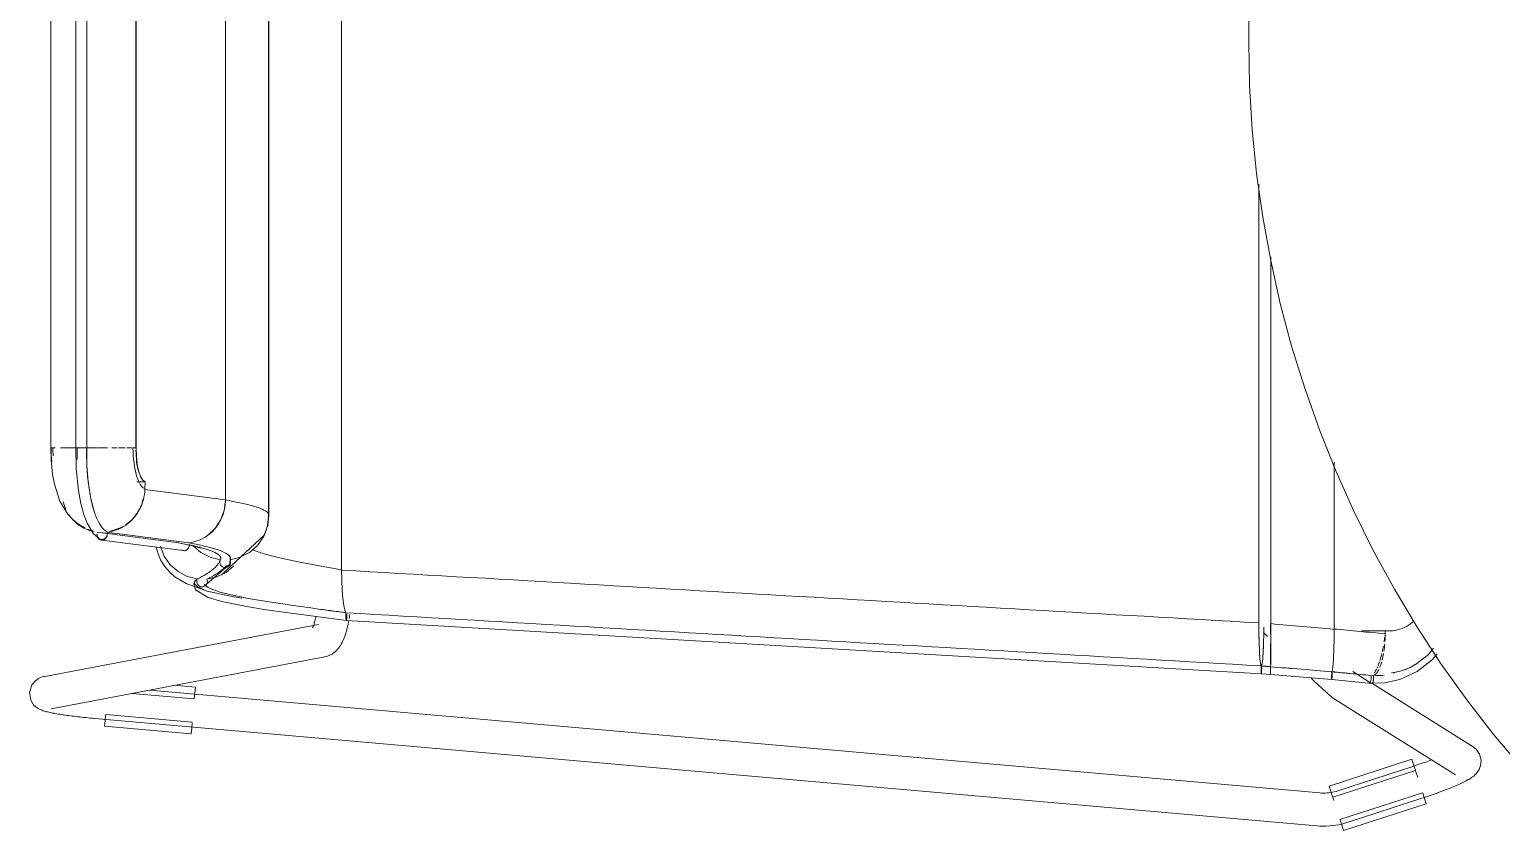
# Model space of a CAD drawing. Header units: millimetres. Extents: x 155927 to 317870, y -36033 to 97293.
# Drawn here: x 166205 to 166739, y 12020 to 12310 of the extents above; entities that cross this region are included whole.
import ezdxf

# ---------------------------------------------------------------- set-up
doc = ezdxf.new("R2010")
doc.units = ezdxf.units.MM
doc.header["$MEASUREMENT"] = 0
doc.layers.add('I-FURN', color=8, linetype='CONTINUOUS', lineweight=9)

msp = doc.modelspace()

# ---------------------------------------------------------------- linework, layer by layer
at = {"layer": 'I-FURN'}
for p, q in [((166318.32, 12497.7), (166318.32, 12114.3)), ((166318.32, 12114.3), (166318.32, 12497.7)), ((166291.82, 12478.39), (166291.82, 12133.6)), ((166291.82, 12133.6), (166291.82, 12478.39)), ((166276.22, 12472.35), (166276.22, 12139.64)), ((166276.22, 12139.64), (166276.22, 12472.35)), ((166212.86, 12453.42), (166212.86, 12158.57)), ((166221.89, 12453.42), (166221.89, 12158.57)), ((166225.86, 12158.57), (166225.86, 12453.42)), ((166243.7, 12453.42), (166243.7, 12158.57)), ((166243.76, 12158.57), (166243.76, 12453.42)), ((166291.97, 12134.14), (166291.97, 12438.94)), ((166647.45, 12314.63), (166647.36, 12306)), ((166647.36, 12306), (166647.68, 12290)), ((166647.68, 12290), (166648.64, 12274.03)), ((166648.64, 12274.03), (166650.24, 12258.11)), ((166650.24, 12258.11), (166652.47, 12242.27)), ((166651.06, 12254.14), (166651.06, 12095.04)), ((166651.06, 12095.04), (166651.06, 12254.14)), ((166652.47, 12242.27), (166655.33, 12226.53)), ((166655.33, 12226.53), (166658.82, 12210.91)), ((166655.37, 12227.78), (166655.37, 12094.78)), ((166655.37, 12094.78), (166655.37, 12227.78)), ((166658.82, 12210.91), (166662.94, 12195.45)), ((166662.94, 12195.45), (166667.67, 12180.17)), ((166667.67, 12180.17), (166673, 12165.09)), ((166673, 12165.09), (166678.94, 12150.23)), ((166212.86, 12158.57), (166213.03, 12158.57)), ((166212.94, 12154.05), (166212.86, 12158.57)), ((166214.35, 12158.57), (166212.87, 12158.57)), ((166213.46, 12148.84), (166212.94, 12154.05)), ((166218.95, 12158.57), (166216.38, 12158.57)), ((166219.11, 12158.57), (166222.14, 12158.57)), ((166222.14, 12158.57), (166219.12, 12158.57)), ((166225.85, 12158.57), (166221.89, 12158.57)), ((166222.04, 12151.01), (166221.89, 12158.57)), ((166221.89, 12158.57), (166221.96, 12158.57)), ((166221.96, 12158.57), (166222.16, 12158.57)), ((166222.16, 12158.57), (166222.46, 12158.57)), ((166222.46, 12158.57), (166222.85, 12158.57)), ((166222.85, 12158.57), (166223.31, 12158.57)), ((166223.31, 12158.57), (166223.8, 12158.57)), ((166223.8, 12158.57), (166224.3, 12158.57)), ((166224.3, 12158.57), (166224.77, 12158.57)), ((166224.77, 12158.57), (166225.19, 12158.57)), ((166225.19, 12158.57), (166225.52, 12158.57)), ((166225.52, 12158.57), (166225.74, 12158.57)), ((166225.74, 12158.57), (166225.85, 12158.57)), ((166225.83, 12158.57), (166229.64, 12158.57)), ((166229.64, 12158.57), (166225.83, 12158.57)), ((166225.85, 12158.57), (166225.94, 12152.16)), ((166233.39, 12158.57), (166229.83, 12158.57)), ((166236.86, 12158.57), (166235.02, 12158.57)), ((166239.84, 12158.57), (166237.38, 12158.57)), ((166242.17, 12158.57), (166240.43, 12158.57)), ((166243.86, 12155.53), (166243.76, 12158.57)), ((166244.18, 12152.68), (166243.86, 12155.53)), ((166214.11, 12145.35), (166213.46, 12148.84)), ((166222.84, 12143.12), (166222.04, 12151.01)), ((166225.94, 12152.16), (166226.42, 12146.17)), ((166244.69, 12150.19), (166244.18, 12152.68)), ((166245.36, 12148.21), (166244.69, 12150.19)), ((166678.34, 12092.84), (166678.34, 12153.32)), ((166678.34, 12153.32), (166678.34, 12092.84)), ((166678.94, 12150.23), (166685.46, 12135.62)), ((166216.13, 12139.19), (166214.11, 12145.35)), ((166226.42, 12146.17), (166227.25, 12140.74)), ((166244.01, 12146.22), (166247.01, 12146.22)), ((166246.15, 12146.85), (166245.36, 12148.21)), ((166247.01, 12146.22), (166246.15, 12146.85)), ((166246.95, 12143.5), (166247.01, 12146.22)), ((166276.22, 12139.64), (166246.95, 12143.5)), ((166219, 12134.48), (166216.13, 12139.19)), ((166223.71, 12138.41), (166222.84, 12143.12)), ((166224.79, 12134.36), (166223.71, 12138.41)), ((166227.25, 12140.74), (166228.05, 12137.24)), ((166275.75, 12135.87), (166276.22, 12139.64)), ((166220.83, 12132.5), (166219, 12134.48)), ((166225.98, 12131.2), (166224.79, 12134.36)), ((166228.05, 12137.24), (166228.93, 12134.41)), ((166228.93, 12134.41), (166229.12, 12133.9)), ((166274.43, 12132.32), (166275.75, 12135.87)), ((166291.82, 12133.6), (166291.34, 12129.81)), ((166291.35, 12129.81), (166291.82, 12133.6)), ((166291.53, 12130.39), (166291.97, 12134.14)), ((166685.46, 12135.62), (166692.56, 12121.28)), ((166222.9, 12130.83), (166220.83, 12132.5)), ((166225.17, 12129.5), (166222.9, 12130.83)), ((166228.28, 12127.37), (166225.98, 12131.2)), ((166230.66, 12125.47), (166228.28, 12127.37)), ((166259.3, 12124.11), (166229.6, 12127.96)), ((166235.57, 12127.19), (166230.8, 12127.8)), ((166262.85, 12124.09), (166233.15, 12127.94)), ((166269.61, 12126.72), (166272.35, 12129.21)), ((166272.35, 12129.21), (166274.43, 12132.32)), ((166289.81, 12125.93), (166291.53, 12130.39)), ((166291.34, 12129.81), (166289.98, 12126.25)), ((166289.98, 12126.24), (166291.35, 12129.81)), ((166290.4, 12127.03), (166291.11, 12128.95)), ((166260.94, 12121.26), (166231.16, 12125.12)), ((166251.09, 12122.58), (166251.75, 12120.07)), ((166252.6, 12122.72), (166254, 12119.2)), ((166264.81, 12122.86), (166258.52, 12124.24)), ((166262.47, 12121.8), (166262.77, 12122.18)), ((166262.77, 12122.18), (166262.96, 12122.63)), ((166262.96, 12122.63), (166263.04, 12123.12)), ((166263.04, 12123.12), (166263, 12123.62)), ((166264.34, 12123.11), (166267.21, 12120.6)), ((166267.24, 12122.11), (166264.81, 12122.86)), ((166274.71, 12112.43), (166290.4, 12127.03)), ((166287.81, 12123.11), (166284.93, 12120.6)), ((166284.94, 12120.6), (166287.81, 12123.11)), ((166289.98, 12126.25), (166287.81, 12123.11)), ((166287.81, 12123.11), (166289.98, 12126.24)), ((166251.75, 12120.07), (166252.78, 12117.7)), ((166252.78, 12117.7), (166254.15, 12115.5)), ((166254, 12119.2), (166256.18, 12116.12)), ((166260.26, 12121.5), (166260.7, 12121.31)), ((166260.7, 12121.31), (166261.17, 12121.25)), ((166261.17, 12121.25), (166261.64, 12121.32)), ((166261.64, 12121.32), (166262.08, 12121.5)), ((166262.08, 12121.5), (166262.47, 12121.8)), ((166267.21, 12120.6), (166270.61, 12118.84)), ((166270.61, 12118.84), (166274.32, 12117.95)), ((166274.04, 12117.27), (166274.22, 12117.71)), ((166274.16, 12117.48), (166274.12, 12116.98)), ((166274.12, 12116.98), (166274.21, 12116.49)), ((166274.13, 12116.99), (166274.16, 12117.48)), ((166274.21, 12116.5), (166274.13, 12116.99)), ((166274.16, 12117.48), (166274.33, 12117.95)), ((166274.32, 12117.95), (166274.16, 12117.48)), ((166277.8, 12116.14), (166277.85, 12119.02)), ((166277.83, 12117.95), (166281.54, 12118.84)), ((166277.83, 12117.95), (166277.99, 12117.48)), ((166277.99, 12117.48), (166277.83, 12117.95)), ((166278.03, 12116.99), (166277.95, 12116.5)), ((166277.95, 12116.49), (166278.03, 12116.98)), ((166277.99, 12117.48), (166278.03, 12116.99)), ((166278.03, 12116.98), (166277.99, 12117.48)), ((166284.93, 12120.6), (166281.54, 12118.85)), ((166281.54, 12118.84), (166284.94, 12120.6)), ((166692.56, 12121.28), (166700.23, 12107.24)), ((166254.15, 12115.5), (166255.84, 12113.53)), ((166255.84, 12113.53), (166257.8, 12111.79)), ((166256.18, 12116.12), (166259, 12113.64)), ((166257.8, 12111.79), (166261.91, 12109.29)), ((166259, 12113.64), (166262.32, 12111.9)), ((166262.32, 12111.9), (166265.95, 12110.99)), ((166268.51, 12108.32), (166277.93, 12116.44)), ((166273.05, 12111.73), (166269.44, 12110.94)), ((166269.44, 12110.94), (166273.06, 12111.73)), ((166276.38, 12113.38), (166273.05, 12111.73)), ((166273.06, 12111.73), (166276.38, 12113.37)), ((166274.41, 12116.05), (166274.21, 12116.5)), ((166274.21, 12116.49), (166274.41, 12116.04)), ((166274.72, 12115.66), (166274.41, 12116.05)), ((166274.41, 12116.04), (166274.72, 12115.66)), ((166275.13, 12115.37), (166274.72, 12115.66)), ((166274.72, 12115.66), (166275.12, 12115.36)), ((166275.12, 12115.36), (166275.59, 12115.18)), ((166275.59, 12115.18), (166275.13, 12115.37)), ((166276.08, 12115.11), (166275.59, 12115.18)), ((166275.59, 12115.18), (166276.08, 12115.11)), ((166276.57, 12115.18), (166276.08, 12115.11)), ((166276.08, 12115.11), (166276.57, 12115.18)), ((166279.22, 12115.77), (166276.38, 12113.38)), ((166276.38, 12113.37), (166279.21, 12115.77)), ((166277.03, 12115.37), (166276.57, 12115.18)), ((166276.57, 12115.18), (166277.03, 12115.36)), ((166277.43, 12115.66), (166277.03, 12115.37)), ((166277.03, 12115.36), (166277.43, 12115.66)), ((166277.74, 12116.05), (166277.43, 12115.66)), ((166277.43, 12115.66), (166277.75, 12116.04)), ((166277.95, 12116.5), (166277.74, 12116.05)), ((166277.75, 12116.04), (166277.95, 12116.49)), ((166318.32, 12114.3), (166318.38, 12110.53)), ((166318.38, 12110.53), (166318.32, 12114.22)), ((166261.91, 12109.29), (166269.54, 12106.61)), ((166264.74, 12109.17), (166265.03, 12110.09)), ((166265.27, 12106.99), (166264.74, 12109.17)), ((166269.9, 12104.22), (166265.27, 12106.99)), ((166265.75, 12110.03), (166265.79, 12110.52)), ((166265.79, 12110.52), (166265.75, 12110.02)), ((166265.82, 12109.53), (166265.75, 12110.03)), ((166265.75, 12110.02), (166265.82, 12109.53)), ((166265.79, 12110.52), (166265.96, 12110.99)), ((166265.95, 12110.99), (166265.79, 12110.52)), ((166266.02, 12109.08), (166265.82, 12109.53)), ((166265.82, 12109.53), (166266.02, 12109.07)), ((166266.33, 12108.69), (166266.02, 12109.08)), ((166266.02, 12109.07), (166266.32, 12108.69)), ((166266.32, 12108.69), (166266.72, 12108.39)), ((166266.72, 12108.39), (166266.33, 12108.69)), ((166267.17, 12108.19), (166266.72, 12108.39)), ((166266.72, 12108.39), (166267.17, 12108.19)), ((166267.66, 12108.12), (166267.17, 12108.19)), ((166267.17, 12108.19), (166267.66, 12108.12)), ((166268.14, 12108.18), (166267.66, 12108.12)), ((166267.66, 12108.12), (166268.14, 12108.18)), ((166268.6, 12108.36), (166268.14, 12108.18)), ((166268.14, 12108.18), (166268.6, 12108.36)), ((166268.78, 12108.47), (166268.57, 12108.34)), ((166269, 12108.65), (166268.6, 12108.36)), ((166268.6, 12108.36), (166269.01, 12108.65)), ((166269.32, 12109.03), (166269, 12108.65)), ((166269.01, 12108.65), (166269.32, 12109.03)), ((166269.53, 12109.48), (166269.32, 12109.03)), ((166269.32, 12109.03), (166269.53, 12109.48)), ((166269.44, 12110.94), (166269.59, 12110.47)), ((166269.59, 12110.47), (166269.44, 12110.94)), ((166269.62, 12109.97), (166269.53, 12109.48)), ((166269.53, 12109.48), (166269.62, 12109.97)), ((166269.54, 12106.61), (166278.06, 12104.72)), ((166269.59, 12110.47), (166269.62, 12109.97)), ((166269.62, 12109.97), (166269.59, 12110.47)), ((166318.38, 12110.53), (166318.53, 12106.99)), ((166318.53, 12106.99), (166318.38, 12110.46)), ((166318.53, 12106.99), (166318.77, 12103.89)), ((166318.77, 12103.89), (166318.54, 12106.94)), ((166700.23, 12107.24), (166708.46, 12093.52)), ((166274.9, 12102.81), (166269.9, 12104.22)), ((166283.92, 12101.01), (166274.9, 12102.81)), ((166278.06, 12104.72), (166282.13, 12103.99)), ((166290.24, 12099.97), (166283.92, 12101.01)), ((166318.77, 12103.89), (166319.08, 12101.4)), ((166319.09, 12101.39), (166318.78, 12103.86)), ((166319.08, 12101.4), (166319.45, 12099.65)), ((166319.45, 12099.65), (166319.09, 12101.39)), ((166298.25, 12098.79), (166290.24, 12099.97)), ((166308.18, 12097.44), (166298.25, 12098.79)), ((166320.04, 12095.88), (166308.18, 12097.44)), ((166308.41, 12094.93), (166308.52, 12095.3)), ((166308.52, 12095.3), (166308.62, 12095.69)), ((166308.62, 12095.69), (166308.73, 12096.11)), ((166308.73, 12096.11), (166308.83, 12096.56)), ((166308.83, 12096.56), (166308.93, 12097.03)), ((166308.93, 12097.03), (166309.03, 12097.52)), ((166319.85, 12098.74), (166319.45, 12099.65)), ((166319.45, 12099.65), (166319.85, 12098.75)), ((166319.85, 12098.75), (166319.83, 12098.28)), ((166319.83, 12098.27), (166319.85, 12098.74)), ((166319.83, 12098.28), (166319.83, 12097.78)), ((166319.83, 12097.78), (166319.83, 12098.27)), ((166319.83, 12097.78), (166319.84, 12097.29)), ((166319.84, 12097.28), (166319.83, 12097.78)), ((166319.84, 12097.29), (166319.86, 12096.83)), ((166319.86, 12096.83), (166319.84, 12097.28)), ((166319.86, 12096.83), (166319.89, 12096.44)), ((166319.89, 12096.44), (166319.86, 12096.83)), ((166319.89, 12096.44), (166319.94, 12096.15)), ((166319.94, 12096.14), (166319.89, 12096.44)), ((166319.94, 12096.15), (166319.99, 12095.95)), ((166319.99, 12095.95), (166319.94, 12096.14)), ((166319.99, 12095.95), (166320.04, 12095.88)), ((166320.04, 12095.88), (166319.99, 12095.95)), ((166320.04, 12095.88), (166320.09, 12095.94)), ((166320.09, 12095.94), (166320.04, 12095.88)), ((166320.04, 12095.88), (166651.95, 12076.59)), ((166320.09, 12095.94), (166320.14, 12096.13)), ((166320.14, 12096.12), (166320.09, 12095.94)), ((166320.14, 12096.13), (166320.19, 12096.42)), ((166320.19, 12096.41), (166320.14, 12096.12)), ((166320.19, 12096.42), (166320.22, 12096.8)), ((166320.22, 12096.79), (166320.19, 12096.41)), ((166320.22, 12096.8), (166320.24, 12097.25)), ((166320.25, 12097.24), (166320.22, 12096.79)), ((166320.24, 12097.25), (166320.25, 12097.74)), ((166320.25, 12097.74), (166320.25, 12098.24)), ((166320.25, 12098.24), (166320.25, 12097.74)), ((166320.25, 12097.74), (166320.25, 12097.24)), ((166320.69, 12094.61), (166320.82, 12095.29)), ((166320.82, 12095.29), (166320.95, 12095.98)), ((166321.06, 12096.69), (166321.17, 12097.4)), ((166321.17, 12097.4), (166321.27, 12098.13)), ((166309.96, 12094.48), (166210.67, 12075.66)), ((166307.73, 12093.26), (166307.75, 12093.28)), ((166307.75, 12093.28), (166307.79, 12093.36)), ((166307.79, 12093.36), (166307.84, 12093.44)), ((166307.84, 12093.44), (166307.91, 12093.6)), ((166307.91, 12093.6), (166308, 12093.79)), ((166308, 12093.79), (166308.09, 12094.02)), ((166308.09, 12094.02), (166308.19, 12094.29)), ((166308.19, 12094.29), (166308.3, 12094.59)), ((166308.3, 12094.59), (166308.41, 12094.93)), ((166319.26, 12089.62), (166319.48, 12090.2)), ((166319.48, 12090.2), (166319.68, 12090.79)), ((166319.68, 12090.79), (166319.88, 12091.4)), ((166319.88, 12091.4), (166320.06, 12092.01)), ((166320.06, 12092.01), (166320.23, 12092.64)), ((166320.23, 12092.64), (166320.39, 12093.29)), ((166320.39, 12093.29), (166320.55, 12093.94)), ((166320.55, 12093.94), (166320.69, 12094.61)), ((166651.06, 12095.04), (166651.08, 12091.26)), ((166651.08, 12091.26), (166651.16, 12087.7)), ((166652.7, 12091.56), (166654.23, 12090.08)), ((166652.74, 12087.7), (166652.82, 12091.25)), ((166652.82, 12091.25), (166652.84, 12093.51)), ((166655.25, 12090.99), (166655.24, 12094.77)), ((166655.24, 12094.77), (166655.25, 12090.99)), ((166655.37, 12090.99), (166655.36, 12087.43)), ((166655.36, 12087.42), (166655.37, 12090.99)), ((166655.37, 12094.78), (166655.37, 12090.99)), ((166655.37, 12090.99), (166655.37, 12094.78)), ((166678.31, 12089.08), (166678.34, 12092.84)), ((166678.34, 12092.72), (166678.31, 12089.07)), ((166688.38, 12092.13), (166698.13, 12092.13)), ((166696.89, 12092.19), (166696.89, 12091.14)), ((166708.46, 12093.52), (166717.23, 12080.14)), ((166315.55, 12084.23), (166316.15, 12084.74)), ((166316.15, 12084.74), (166316.67, 12085.26)), ((166316.67, 12085.26), (166317.12, 12085.79)), ((166317.12, 12085.79), (166317.52, 12086.32)), ((166317.52, 12086.32), (166317.88, 12086.86)), ((166317.88, 12086.86), (166318.21, 12087.4)), ((166318.21, 12087.4), (166318.5, 12087.93)), ((166318.5, 12087.93), (166318.77, 12088.49)), ((166318.77, 12088.49), (166319.02, 12089.05)), ((166319.02, 12089.05), (166319.26, 12089.62)), ((166651.16, 12087.7), (166651.28, 12084.57)), ((166651.28, 12084.57), (166651.45, 12082.06)), ((166652.45, 12082.09), (166652.61, 12084.58)), ((166652.61, 12084.58), (166652.74, 12087.7)), ((166655.26, 12084.31), (166655.25, 12087.43)), ((166655.25, 12087.43), (166655.26, 12084.31)), ((166655.36, 12087.42), (166655.36, 12084.3)), ((166655.36, 12084.29), (166655.36, 12087.42)), ((166678.24, 12085.48), (166678.12, 12082.44)), ((166678.13, 12082.44), (166678.24, 12085.54)), ((166678.31, 12088.98), (166678.24, 12085.54)), ((166678.24, 12085.54), (166678.31, 12088.98)), ((166714.39, 12085.85), (166712.4, 12083.46)), ((166212.9, 12063.87), (166312.19, 12082.69)), ((166312.19, 12082.69), (166313.18, 12082.95)), ((166313.18, 12082.95), (166314.08, 12083.31)), ((166314.08, 12083.31), (166314.87, 12083.75)), ((166314.87, 12083.75), (166315.55, 12084.23)), ((166651.45, 12082.06), (166651.64, 12080.31)), ((166651.64, 12080.31), (166651.85, 12079.43)), ((166651.85, 12079.43), (166651.84, 12078.96)), ((166652.05, 12079.43), (166652.26, 12080.33)), ((166652.06, 12078.96), (166652.05, 12079.43)), ((166652.26, 12080.33), (166652.45, 12082.09)), ((166655.27, 12081.81), (166655.26, 12084.31)), ((166655.26, 12084.31), (166655.27, 12081.81)), ((166655.29, 12080.06), (166655.27, 12081.81)), ((166655.27, 12081.81), (166655.29, 12080.06)), ((166655.33, 12080.04), (166655.32, 12079.16)), ((166655.32, 12079.15), (166655.33, 12080.04)), ((166655.34, 12081.79), (166655.33, 12080.04)), ((166655.33, 12080.04), (166655.34, 12081.79)), ((166655.36, 12084.29), (166655.34, 12081.79)), ((166655.34, 12081.79), (166655.36, 12084.29)), ((166677.8, 12078.23), (166677.97, 12079.97)), ((166677.97, 12079.95), (166677.8, 12078.23)), ((166677.97, 12079.97), (166678.13, 12082.44)), ((166678.12, 12082.4), (166677.97, 12079.96)), ((166707.82, 12079.97), (166704.13, 12078.06)), ((166712.4, 12083.46), (166707.82, 12079.97)), ((166714.06, 12081.73), (166708.53, 12077.39)), ((166715.74, 12083.83), (166714.06, 12081.73)), ((166717.23, 12080.14), (166726.52, 12067.12)), ((166205.91, 12072.53), (166207.23, 12074.1)), ((166207.23, 12074.1), (166208.31, 12074.85)), ((166208.31, 12074.85), (166209.12, 12075.23)), ((166209.12, 12075.23), (166209.74, 12075.44)), ((166209.74, 12075.44), (166210.25, 12075.58)), ((166210.25, 12075.58), (166210.67, 12075.66)), ((166651.84, 12078.96), (166651.84, 12078.46)), ((166651.84, 12078.46), (166651.84, 12077.97)), ((166651.84, 12077.97), (166651.86, 12077.52)), ((166651.86, 12077.52), (166651.87, 12077.14)), ((166651.87, 12077.14), (166651.9, 12076.84)), ((166651.9, 12076.84), (166651.92, 12076.66)), ((166651.92, 12076.66), (166651.95, 12076.59)), ((166651.95, 12076.59), (166651.98, 12076.66)), ((166655.31, 12076.32), (166651.95, 12076.59)), ((166651.98, 12076.66), (166652, 12076.85)), ((166652, 12076.85), (166652.03, 12077.14)), ((166652.03, 12077.14), (166652.04, 12077.53)), ((166652.04, 12077.53), (166652.06, 12077.98)), ((166652.06, 12078.47), (166652.06, 12078.96)), ((166652.06, 12077.98), (166652.06, 12078.47)), ((166655.3, 12078.69), (166655.3, 12079.16)), ((166655.3, 12079.16), (166655.3, 12078.69)), ((166655.3, 12078.2), (166655.3, 12078.69)), ((166655.3, 12078.69), (166655.3, 12078.19)), ((166655.3, 12077.71), (166655.3, 12078.2)), ((166655.3, 12078.19), (166655.3, 12077.7)), ((166655.3, 12077.25), (166655.3, 12077.71)), ((166655.3, 12077.7), (166655.3, 12077.25)), ((166655.3, 12076.87), (166655.3, 12077.25)), ((166655.3, 12077.25), (166655.3, 12076.87)), ((166655.32, 12077.25), (166655.31, 12076.87)), ((166655.31, 12076.86), (166655.32, 12077.24)), ((166655.31, 12076.87), (166655.31, 12076.57)), ((166655.31, 12076.57), (166655.31, 12076.86)), ((166655.31, 12076.39), (166655.31, 12076.32)), ((166655.31, 12076.32), (166655.31, 12076.39)), ((166655.31, 12076.38), (166655.31, 12076.32)), ((166655.31, 12076.32), (166655.31, 12076.38)), ((166655.31, 12076.32), (166677.51, 12074.49)), ((166655.32, 12079.16), (166655.32, 12078.69)), ((166655.32, 12078.68), (166655.32, 12079.15)), ((166655.32, 12078.69), (166655.32, 12078.19)), ((166655.32, 12078.19), (166655.32, 12078.68)), ((166655.32, 12078.19), (166655.32, 12077.7)), ((166655.32, 12077.7), (166655.32, 12078.19)), ((166655.32, 12077.7), (166655.32, 12077.25)), ((166655.32, 12077.24), (166655.32, 12077.7)), ((166670.47, 12074.52), (166670, 12074.96)), ((166670.93, 12074.09), (166670.47, 12074.52)), ((166671.39, 12073.66), (166670.93, 12074.09)), ((166677.42, 12077.33), (166677.41, 12076.85)), ((166677.41, 12076.86), (166677.42, 12077.33)), ((166677.41, 12076.36), (166677.41, 12075.86)), ((166677.41, 12075.87), (166677.41, 12076.36)), ((166677.42, 12075.42), (166677.41, 12075.87)), ((166677.41, 12075.86), (166677.42, 12075.41)), ((166677.44, 12075.04), (166677.42, 12075.42)), ((166677.42, 12075.41), (166677.44, 12075.03)), ((166677.46, 12074.74), (166677.44, 12075.04)), ((166677.44, 12075.03), (166677.46, 12074.74)), ((166677.46, 12074.74), (166677.48, 12074.55)), ((166677.48, 12074.56), (166677.46, 12074.74)), ((166677.51, 12074.49), (166677.48, 12074.56)), ((166677.48, 12074.55), (166677.51, 12074.49)), ((166677.54, 12074.56), (166677.51, 12074.49)), ((166677.51, 12074.49), (166677.54, 12074.56)), ((166677.51, 12074.49), (166692, 12073.07)), ((166677.54, 12074.56), (166677.56, 12074.75)), ((166677.58, 12075.05), (166677.56, 12074.75)), ((166677.56, 12074.75), (166677.58, 12075.04)), ((166677.58, 12075.04), (166677.6, 12075.43)), ((166677.6, 12075.43), (166677.58, 12075.05)), ((166677.79, 12078.23), (166677.6, 12077.34)), ((166677.6, 12077.34), (166677.8, 12078.23)), ((166677.61, 12076.87), (166677.6, 12077.34)), ((166677.6, 12077.34), (166677.61, 12076.87)), ((166677.6, 12075.43), (166677.61, 12075.88)), ((166677.61, 12075.88), (166677.6, 12075.43)), ((166677.61, 12076.37), (166677.61, 12076.87)), ((166677.61, 12076.87), (166677.61, 12076.37)), ((166677.61, 12075.88), (166677.61, 12076.37)), ((166677.61, 12076.37), (166677.61, 12075.88)), ((166691.59, 12073.37), (166685.15, 12077.41)), ((166702.22, 12074.49), (166696.57, 12073.28)), ((166708.53, 12077.39), (166702.22, 12074.49)), ((166205.91, 12072.53), (166205.08, 12069.78)), ((166205.08, 12069.78), (166205.56, 12067.02)), ((166242.28, 12069.48), (166264.88, 12067.5)), ((166673.12, 12033.4), (166248.62, 12070.69)), ((166265.26, 12071.73), (166257.36, 12072.42)), ((166265.08, 12069.69), (166264.89, 12067.62)), ((166265.26, 12071.73), (166265.08, 12069.69)), ((166671.83, 12073.25), (166671.39, 12073.66)), ((166672.27, 12072.85), (166671.83, 12073.25)), ((166672.69, 12072.45), (166672.27, 12072.85)), ((166673.1, 12072.07), (166672.69, 12072.45)), ((166673.51, 12071.71), (166673.1, 12072.07)), ((166673.9, 12071.35), (166673.51, 12071.71)), ((166674.27, 12071.01), (166673.9, 12071.35)), ((166674.64, 12070.68), (166674.27, 12071.01)), ((166674.99, 12070.36), (166674.64, 12070.68)), ((166675.33, 12070.06), (166674.99, 12070.36)), ((166675.65, 12069.77), (166675.33, 12070.06)), ((166675.96, 12069.5), (166675.65, 12069.77)), ((166676.25, 12069.24), (166675.96, 12069.5)), ((166676.53, 12069), (166676.25, 12069.24)), ((166676.8, 12068.77), (166676.53, 12069)), ((166677.05, 12068.56), (166676.8, 12068.77)), ((166677.29, 12068.35), (166677.05, 12068.56)), ((166696.57, 12073.28), (166691.11, 12073.19)), ((166728.73, 12050.1), (166691.97, 12073.14)), ((166205.56, 12067.02), (166206.6, 12065.36)), ((166206.6, 12065.36), (166207.51, 12064.51)), ((166207.51, 12064.51), (166208.21, 12064.03)), ((166208.21, 12064.03), (166208.77, 12063.72)), ((166208.77, 12063.72), (166209.25, 12063.51)), ((166209.25, 12063.51), (166209.68, 12063.34)), ((166209.68, 12063.34), (166210.08, 12063.2)), ((166210.08, 12063.2), (166210.48, 12063.07)), ((166677.52, 12068.16), (166677.29, 12068.35)), ((166677.74, 12067.98), (166677.52, 12068.16)), ((166677.97, 12067.81), (166677.74, 12067.98)), ((166678.2, 12067.64), (166677.97, 12067.81)), ((166678.45, 12067.45), (166678.2, 12067.64)), ((166678.78, 12067.24), (166678.45, 12067.45)), ((166678.78, 12067.24), (166722.36, 12039.93)), ((166726.52, 12067.12), (166736.33, 12054.48)), ((166210.48, 12063.07), (166210.87, 12062.96)), ((166210.87, 12062.96), (166211.27, 12062.85)), ((166211.27, 12062.85), (166211.69, 12062.75)), ((166211.69, 12062.75), (166212.11, 12062.65)), ((166212.11, 12062.65), (166212.56, 12062.55)), ((166212.56, 12062.55), (166213.02, 12062.45)), ((166213.02, 12062.45), (166213.49, 12062.36)), ((166213.49, 12062.36), (166213.99, 12062.26)), ((166213.99, 12062.26), (166214.5, 12062.17)), ((166214.5, 12062.17), (166215.04, 12062.07)), ((166215.04, 12062.07), (166215.59, 12061.98)), ((166215.59, 12061.98), (166216.16, 12061.89)), ((166216.16, 12061.89), (166216.74, 12061.8)), ((166216.74, 12061.8), (166217.35, 12061.7)), ((166217.35, 12061.7), (166217.97, 12061.61)), ((166217.97, 12061.61), (166218.6, 12061.52)), ((166218.6, 12061.52), (166219.25, 12061.43)), ((166219.25, 12061.43), (166219.91, 12061.35)), ((166219.91, 12061.35), (166220.59, 12061.26)), ((166220.59, 12061.26), (166221.28, 12061.17)), ((166221.28, 12061.17), (166221.97, 12061.09)), ((166221.97, 12061.09), (166222.68, 12061.01)), ((166222.68, 12061.01), (166223.4, 12060.93)), ((166223.4, 12060.93), (166224.13, 12060.85)), ((166224.13, 12060.85), (166224.86, 12060.77)), ((166224.86, 12060.77), (166225.6, 12060.69)), ((166225.6, 12060.69), (166226.34, 12060.62)), ((166226.34, 12060.62), (166227.09, 12060.55)), ((166227.09, 12060.55), (166227.84, 12060.48)), ((166227.84, 12060.48), (166228.59, 12060.41)), ((166228.59, 12060.41), (166228.75, 12060.39)), ((166228.75, 12060.39), (166672.07, 12021.45)), ((166232.36, 12057.58), (166232.54, 12059.62)), ((166232.54, 12059.62), (166232.72, 12061.69)), ((166264.14, 12059.05), (166232.73, 12061.81)), ((166264.13, 12058.93), (166263.95, 12056.86)), ((166263.77, 12054.82), (166232.36, 12057.58)), ((166263.95, 12056.86), (166263.77, 12054.82)), ((166736.33, 12054.48), (166746.64, 12042.24)), ((166729.85, 12049.21), (166728.73, 12050.1)), ((166729.85, 12049.21), (166731.08, 12047.48)), ((166731.08, 12047.48), (166731.67, 12045.25)), ((166706.55, 12045.58), (166676.54, 12035.89)), ((166706.5, 12042.86), (166679.69, 12034.14)), ((166706.83, 12042.96), (166706.5, 12042.86)), ((166706.55, 12045.58), (166707.18, 12043.62)), ((166707.52, 12043.19), (166706.83, 12042.96)), ((166707.18, 12043.62), (166707.81, 12041.65)), ((166708.21, 12043.42), (166707.52, 12043.19)), ((166708.89, 12043.65), (166708.21, 12043.42)), ((166709.57, 12043.89), (166708.89, 12043.65)), ((166710.25, 12044.12), (166709.57, 12043.89)), ((166710.91, 12044.36), (166710.25, 12044.12)), ((166711.57, 12044.59), (166710.91, 12044.36)), ((166712.22, 12044.83), (166711.57, 12044.59)), ((166712.85, 12045.06), (166712.22, 12044.83)), ((166713.48, 12045.3), (166712.85, 12045.06)), ((166730.97, 12041.89), (166730.4, 12040.98)), ((166731.49, 12043.28), (166730.97, 12041.89)), ((166731.67, 12045.25), (166731.49, 12043.28)), ((166677.85, 12031.84), (166707.85, 12041.53)), ((166708.68, 12038.96), (166707.89, 12041.41)), ((166723.81, 12036.58), (166723.29, 12036.34)), ((166724.32, 12036.81), (166723.81, 12036.58)), ((166724.82, 12037.05), (166724.32, 12036.81)), ((166725.29, 12037.28), (166724.82, 12037.05)), ((166725.75, 12037.51), (166725.29, 12037.28)), ((166726.19, 12037.74), (166725.75, 12037.51)), ((166726.61, 12037.97), (166726.19, 12037.74)), ((166727.02, 12038.2), (166726.61, 12037.97)), ((166727.42, 12038.43), (166727.02, 12038.2)), ((166727.81, 12038.67), (166727.42, 12038.43)), ((166728.2, 12038.93), (166727.81, 12038.67)), ((166728.59, 12039.21), (166728.2, 12038.93)), ((166728.99, 12039.52), (166728.59, 12039.21)), ((166729.42, 12039.89), (166728.99, 12039.52)), ((166729.88, 12040.35), (166729.42, 12039.89)), ((166730.4, 12040.98), (166729.88, 12040.35)), ((166673.15, 12033.4), (166673.12, 12033.4)), ((166673.81, 12033.35), (166673.15, 12033.4)), ((166674.48, 12033.33), (166673.81, 12033.35)), ((166675.14, 12033.34), (166674.48, 12033.33)), ((166675.8, 12033.38), (166675.14, 12033.34)), ((166676.46, 12033.44), (166675.8, 12033.38)), ((166677.11, 12033.53), (166676.46, 12033.44)), ((166677.17, 12033.93), (166676.54, 12035.89)), ((166677.77, 12033.65), (166677.11, 12033.53)), ((166677.81, 12031.96), (166677.17, 12033.93)), ((166678.41, 12033.79), (166677.77, 12033.65)), ((166678.25, 12030.58), (166677.88, 12031.75)), ((166679.05, 12033.95), (166678.41, 12033.79)), ((166679.69, 12034.14), (166679.05, 12033.95)), ((166710.46, 12033.46), (166680.45, 12023.77)), ((166683.4, 12022.73), (166710.21, 12031.44)), ((166710.66, 12031.59), (166710.21, 12031.44)), ((166710.5, 12033.34), (166711.13, 12031.37)), ((166711.4, 12031.84), (166710.66, 12031.59)), ((166711.13, 12031.37), (166711.76, 12029.42)), ((166712.14, 12032.08), (166711.4, 12031.84)), ((166712.87, 12032.33), (166712.14, 12032.08)), ((166713.6, 12032.58), (166712.87, 12032.33)), ((166714.32, 12032.84), (166713.6, 12032.58)), ((166715.04, 12033.09), (166714.32, 12032.84)), ((166715.75, 12033.34), (166715.04, 12033.09)), ((166716.44, 12033.6), (166715.75, 12033.34)), ((166717.13, 12033.85), (166716.44, 12033.6)), ((166717.81, 12034.11), (166717.13, 12033.85)), ((166718.48, 12034.36), (166717.81, 12034.11)), ((166719.13, 12034.62), (166718.48, 12034.36)), ((166719.77, 12034.87), (166719.13, 12034.62)), ((166720.4, 12035.12), (166719.77, 12034.87)), ((166721.01, 12035.37), (166720.4, 12035.12)), ((166721.6, 12035.61), (166721.01, 12035.37)), ((166722.18, 12035.86), (166721.6, 12035.61)), ((166722.74, 12036.1), (166722.18, 12035.86)), ((166723.29, 12036.34), (166722.74, 12036.1)), ((166711.76, 12029.42), (166681.76, 12019.73)), ((166672.07, 12021.44), (166673.21, 12021.37)), ((166673.21, 12021.37), (166674.35, 12021.34)), ((166674.35, 12021.34), (166675.5, 12021.35)), ((166675.5, 12021.35), (166676.64, 12021.41)), ((166676.64, 12021.41), (166677.77, 12021.51)), ((166677.77, 12021.51), (166678.91, 12021.67)), ((166678.91, 12021.67), (166680.03, 12021.86)), ((166680.03, 12021.86), (166681.15, 12022.1)), ((166681.13, 12021.68), (166680.49, 12023.66)), ((166681.76, 12019.73), (166681.13, 12021.68)), ((166681.15, 12022.1), (166682.25, 12022.39)), ((166682.25, 12022.39), (166683.35, 12022.72)), ((166683.35, 12022.72), (166683.4, 12022.73))]:
    msp.add_line(p, q, dxfattribs=at)
for centre, major_axis, ratio, start_param, end_param in [((166217.13, 12158.57), (0, -12.4), 0.287441, 4.712389, 4.950404), ((166228.61, 12158.57), (15.75, 0), 0.000004, 5.8107, 5.99294), ((166261.15, 12139.77), (0, -15.78), 0.955139, 0.595876, 1.562553), ((166261.17, 12123.21), (0, -1.96), 0.955139, 5.775592, 8.064923), ((166261.15, 12139.77), (0, -15.78), 0.955139, 0.112537, 0.354036), ((166261.15, 12139.77), (0, -15.78), 0.955139, 0.354206, 0.595753)]:
    msp.add_ellipse(centre, major_axis=major_axis, ratio=ratio, start_param=start_param, end_param=end_param, dxfattribs=at)
for points in [[(166213.17, 12153.6), (166213.01, 12155.18), (166212.94, 12156.86), (166212.95, 12158.57)], [(166222.44, 12154.31), (166222.41, 12155.72), (166222.4, 12157.14), (166222.43, 12158.57)], [(166233.15, 12128.14), (166232.43, 12128.49), (166231.02, 12129.8), (166229.12, 12133.5), (166227.6, 12138.57), (166226.49, 12144.71), (166225.86, 12151.57), (166225.78, 12156.22), (166225.83, 12158.57)], [(166246.93, 12143.75), (166245.82, 12144), (166243.65, 12147.39), (166242.69, 12154.78), (166242.63, 12158.57)], [(166243.7, 12157.73), (166243.76, 12154.95), (166244.03, 12151.81), (166244.64, 12150.19)], [(166233.15, 12127.94), (166234.39, 12128.08), (166236.76, 12128.67), (166240.1, 12130.43), (166242.94, 12132.96), (166245.13, 12136.1), (166246.55, 12139.7), (166246.91, 12142.21), (166246.95, 12143.5)], [(166217.3, 12138.97), (166217.56, 12138.01), (166217.91, 12137.08), (166218.33, 12136.18)], [(166291.82, 12133.6), (166291.92, 12133.78), (166291.97, 12133.96), (166291.97, 12134.14)], [(166228.19, 12128.42), (166227.54, 12128.58), (166226.89, 12128.77), (166226.26, 12129.02)], [(166233.3, 12127.67), (166233.31, 12127.59), (166233.33, 12127.43), (166233.33, 12127.26), (166233.33, 12127.18)], [(166238.66, 12129.92), (166237.4, 12129.22), (166236.03, 12128.82), (166234.65, 12128.48)], [(166262.85, 12124.09), (166268.35, 12123.07), (166276.41, 12121.02), (166278.38, 12118.98), (166277.83, 12117.95)], [(166484.56, 12104.63), (166429.1, 12107.83), (166373.68, 12111.02), (166318.32, 12114.22)], [(166651.06, 12095.04), (166595.53, 12098.24), (166540, 12101.44), (166484.56, 12104.63)], [(166310.68, 12099.92), (166313.71, 12099.54), (166316.78, 12099.15), (166319.84, 12098.76)], [(166651.85, 12079.43), (166596.45, 12082.65), (166485.68, 12089.09), (166375.09, 12095.53), (166319.85, 12098.74)], [(166707.08, 12095.55), (166706.98, 12095.46), (166706.88, 12095.38), (166706.78, 12095.29)], [(166666.86, 12093.75), (166663.04, 12094.09), (166659.2, 12094.44), (166655.37, 12094.78)], [(166678.34, 12092.72), (166674.52, 12093.06), (166670.69, 12093.4), (166666.86, 12093.75)], [(166678.34, 12092.84), (166681.47, 12092.53), (166687.72, 12091.94), (166693.86, 12091.4), (166696.89, 12091.14)], [(166696.89, 12091.14), (166696.88, 12090.19), (166696.85, 12089.26), (166696.79, 12088.34)], [(166699.15, 12092.17), (166698.4, 12092.11), (166697.65, 12092.12), (166696.89, 12092.19)], [(166695.83, 12084.61), (166695.96, 12085.26), (166696.1, 12085.92), (166696.22, 12086.6)], [(166696.72, 12087.42), (166696.65, 12086.52), (166696.55, 12085.64), (166696.42, 12084.79)], [(166696.48, 12088.3), (166696.54, 12088.77), (166696.59, 12089.25), (166696.64, 12089.73)], [(166651.85, 12079.42), (166652.43, 12079.38), (166653.58, 12079.29), (166654.74, 12079.2), (166655.32, 12079.16)], [(166652.05, 12079.43), (166652.07, 12078.84), (166652.06, 12077.33), (166651.99, 12076.59), (166651.95, 12076.59)], [(166652.05, 12079.43), (166652.59, 12079.39), (166653.68, 12079.3), (166654.76, 12079.21), (166655.3, 12079.16)], [(166693.99, 12078.73), (166694.28, 12079.37), (166694.56, 12080.11), (166694.82, 12080.93)], [(166695.61, 12080.88), (166695.4, 12080.15), (166695.17, 12079.52), (166694.92, 12078.92)], [(166694.98, 12081.36), (166695.23, 12082.16), (166695.45, 12083.03), (166695.67, 12083.95)], [(166696.29, 12083.93), (166696.15, 12083.09), (166695.98, 12082.29), (166695.79, 12081.55)], [(166677.6, 12077.34), (166673.89, 12077.64), (166666.47, 12078.25), (166659.03, 12078.85), (166655.32, 12079.15)], [(166662.86, 12078.53), (166662.44, 12078.57), (166662.03, 12078.6), (166661.62, 12078.64)], [(166677.42, 12077.33), (166673.77, 12077.63), (166670.12, 12077.93), (166666.47, 12078.24)], [(166677.42, 12077.33), (166679.79, 12077.09), (166682.15, 12076.86), (166684.5, 12076.62)], [(166677.6, 12077.34), (166680.13, 12077.1), (166685.16, 12076.62), (166690.11, 12076.14), (166692.56, 12075.9)], [(166691.25, 12073.25), (166691.3, 12073.29), (166691.39, 12073.41), (166691.52, 12073.71), (166691.64, 12074.1), (166691.74, 12074.55), (166691.8, 12075.04), (166691.83, 12075.54), (166691.83, 12075.86), (166691.82, 12076)], [(166694.72, 12078.45), (166694.4, 12077.76), (166693.7, 12076.61), (166692.95, 12076.05), (166692.56, 12075.9)], [(166692.91, 12076.91), (166693.23, 12077.32), (166693.56, 12077.84), (166693.87, 12078.48)], [(166693.39, 12075.94), (166694.04, 12075.95), (166694.69, 12075.99), (166695.33, 12076.05)], [(166696.55, 12076.08), (166695.74, 12075.99), (166694.91, 12075.98), (166694.09, 12075.99)], [(166699.8, 12076.87), (166700.53, 12077.07), (166701.25, 12077.31), (166701.95, 12077.57)]]:
    msp.add_open_spline(points, degree=3, dxfattribs=at)
for points, knots in [([(166246.39, 12139.97), (166246.07, 12138.73), (166244.64, 12135.21), (166242.18, 12131.91), (166240.02, 12130.77)], [-0.8333333, -0.8333333, -0.8333333, -0.8333333, -0.6666667, -0.3333333, -0.3333333, -0.3333333, -0.3333333]), ([(166291.97, 12134.14), (166291.97, 12134.97), (166289.59, 12136.8), (166281.95, 12138.63), (166276.22, 12139.64)], [0.0892846, 0.0892846, 0.0892846, 0.0892846, 0.5, 1, 1, 1, 1]), ([(166219.48, 12134.22), (166219.75, 12133.82), (166220.79, 12132.44), (166222.95, 12130.44), (166225.8, 12128.83), (166227.74, 12128.36), (166228.51, 12128.2)], [0.434972, 0.434972, 0.434972, 0.434972, 0.5, 0.6666667, 0.8333333, 0.9407177, 0.9407177, 0.9407177, 0.9407177]), ([(166229.56, 12127.08), (166229.56, 12126.94), (166229.57, 12126.72), (166229.64, 12126.43), (166229.74, 12126.16), (166229.92, 12125.84), (166230.21, 12125.52), (166230.57, 12125.29), (166230.92, 12125.15), (166231.23, 12125.11), (166231.5, 12125.1), (166231.77, 12125.13), (166232.02, 12125.21), (166232.27, 12125.32), (166232.58, 12125.51), (166232.91, 12125.84), (166233.14, 12126.23), (166233.26, 12126.59), (166233.33, 12126.96), (166233.33, 12127.4), (166233.22, 12127.76), (166233.15, 12127.94)], [0.1111111, 0.1111111, 0.1111111, 0.1111111, 0.1666667, 0.1944444, 0.2222222, 0.2777778, 0.3333333, 0.3888889, 0.4444444, 0.4791667, 0.5138889, 0.5486111, 0.5833333, 0.6180556, 0.6527778, 0.7222222, 0.7916667, 0.8263889, 0.8611111, 0.9305556, 1, 1, 1, 1]), ([(166233.23, 12126.69), (166233.2, 12126.57), (166233.1, 12126.34), (166232.82, 12125.92), (166232.28, 12125.47), (166231.4, 12125.21), (166230.62, 12125.44), (166230.11, 12125.84), (166229.81, 12126.22), (166229.62, 12126.68), (166229.58, 12127.01), (166229.58, 12127.18)], [-0.8125, -0.8125, -0.8125, -0.8125, -0.765625, -0.71875, -0.625, -0.5, -0.375, -0.3125, -0.25, -0.1875, -0.125, -0.125, -0.125, -0.125]), ([(166262.94, 12123.4), (166266.65, 12122.61), (166273.14, 12120.79), (166274.87, 12118.98), (166274.33, 12117.95)], [0.1122148, 0.1122148, 0.1122148, 0.1122148, 0.5, 1, 1, 1, 1]), ([(166274.04, 12117.27), (166273.57, 12116.34), (166271.78, 12114.25), (166268.36, 12112.15), (166265.96, 12110.99)], [0.0974621, 0.0974621, 0.0974621, 0.0974621, 0.5, 1, 1, 1, 1]), ([(166318.32, 12114.3), (166312.93, 12115.27), (166302.15, 12117.22), (166291.44, 12119.65), (166287.2, 12121.11), (166286.05, 12121.59)], [0, 0, 0, 0, 0.25, 0.5, 0.625, 0.625, 0.625, 0.625]), ([(166276.57, 12115.82), (166276.18, 12115.36), (166274.5, 12113.74), (166271.85, 12112.11), (166269.44, 12110.94)], [0.303693, 0.303693, 0.303693, 0.303693, 0.5, 1, 1, 1, 1]), ([(166265.95, 12110.99), (166264.4, 12109.97), (166264.63, 12108.69), (166267.65, 12107.4), (166268.37, 12107.14)], [0, 0, 0, 0, 0.25, 0.3133981, 0.3133981, 0.3133981, 0.3133981]), ([(166268.56, 12109.11), (166268.75, 12108.71), (166270.35, 12107.28), (166278.65, 12104.84), (166297.09, 12101.8), (166312.3, 12099.76), (166319.85, 12098.75)], [0.1500588, 0.1500588, 0.1500588, 0.1500588, 0.25, 0.5, 0.75, 1, 1, 1, 1]), ([(166706.78, 12095.29), (166705.88, 12094.53), (166702.88, 12092.6), (166699.28, 12091.97), (166696.89, 12092.19)], [0.5, 0.5, 0.5, 0.5, 0.6666667, 1, 1, 1, 1]), ([(166651.85, 12079.42), (166651.71, 12079.7), (166651.5, 12081.09), (166651.28, 12084.45), (166651.15, 12087.62), (166651.07, 12091.22), (166651.06, 12093.77), (166651.06, 12095.04)], [-1, -1, -1, -1, -0.666667, -0.5, -0.333333, -0.166667, 0, 0, 0, 0]), ([(166652.84, 12093.51), (166652.83, 12091.48), (166652.77, 12088.26), (166652.62, 12084.47), (166652.4, 12081.11), (166652.19, 12079.72), (166652.05, 12079.43)], [-0.9335619, -0.9335619, -0.9335619, -0.9335619, -0.6666667, -0.5, -0.3333333, 0, 0, 0, 0]), ([(166651.95, 12076.59), (166651.93, 12076.59), (166651.9, 12076.73), (166651.87, 12077.12), (166651.85, 12077.5), (166651.84, 12077.96), (166651.84, 12078.46), (166651.84, 12078.96), (166651.85, 12079.28), (166651.85, 12079.42)], [-0.498493, -0.498493, -0.498493, -0.498493, -0.375, -0.3125, -0.25, -0.1875, -0.125, -0.0625, 0, 0, 0, 0]), ([(166707.8, 12079.97), (166706.98, 12079.46), (166704.26, 12077.88), (166701.27, 12077.28), (166699.17, 12077)], [-0.4024189, -0.4024189, -0.4024189, -0.4024189, -0.3333333, -0.1790832, -0.1790832, -0.1790832, -0.1790832]), ([(166692.56, 12075.9), (166692.58, 12075.76), (166692.61, 12075.47), (166692.63, 12075.05), (166692.61, 12074.68), (166692.59, 12074.39), (166692.56, 12074.12), (166692.51, 12073.87), (166692.45, 12073.64), (166692.38, 12073.45), (166692.28, 12073.25), (166692.19, 12073.15), (166692.15, 12073.12)], [0, 0, 0, 0, 0.0555556, 0.1111111, 0.1666667, 0.1944444, 0.2222222, 0.2777778, 0.3055556, 0.3333333, 0.3888889, 0.4444444, 0.4444444, 0.4444444, 0.4444444])]:
    msp.add_open_spline(points, degree=3, knots=knots, dxfattribs=at)

doc.saveas('drawing.dxf')
